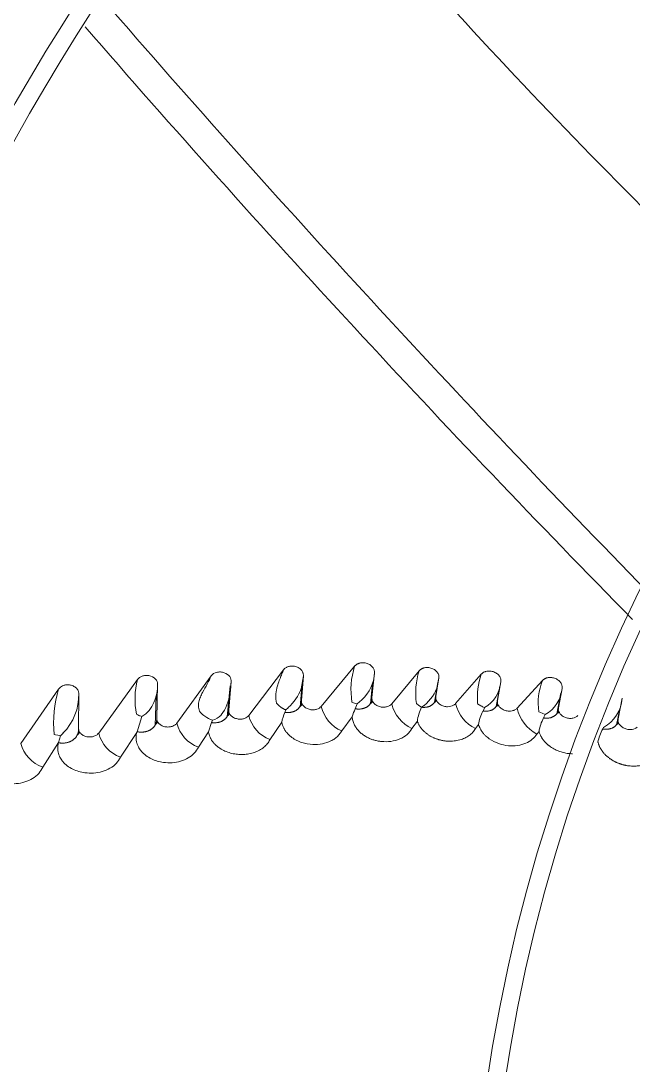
# Model space of a CAD drawing. Header units: millimetres. Extents: x 113490 to 142599, y -20467 to 115.
# Drawn here: x 127424.1 to 127510.4, y -11322.9 to -11175.8 of the extents above; entities that cross this region are included whole.
import ezdxf

# ---------------------------------------------------------------- set-up
doc = ezdxf.new("R2010")
doc.units = ezdxf.units.MM
doc.layers.add('DV3_0', color=7, linetype='Continuous')

msp = doc.modelspace()

# ---------------------------------------------------------------- linework, layer by layer
at = {"layer": 'DV3_0', "color": 7, "linetype": 'Continuous', "lineweight": 15}
for p, q in [((127456.21, -11273.66), (127461.11, -11267.23)), ((127466.43, -11272.38), (127471.14, -11266.71)), ((127476.37, -11272.02), (127480.24, -11267.38)), ((127435.07, -11276.14), (127440.55, -11268.58)), ((127446.08, -11274.74), (127450.92, -11268.09)), ((127453.74, -11268.87), (127453.4, -11272.89)), ((127463.92, -11268.05), (127463.6, -11269.88)), ((127463.92, -11268.05), (127463.65, -11271.55)), ((127473.93, -11267.63), (127473.58, -11271.13)), ((127483.02, -11268.37), (127482.6, -11270.99)), ((127483.02, -11268.37), (127482.73, -11269.81)), ((127485.37, -11271.99), (127488.99, -11267.85)), ((127491.75, -11268.9), (127491.29, -11271.57)), ((127494.04, -11272.63), (127497.63, -11268.72)), ((127424.1, -11277.59), (127429.42, -11269.93)), ((127443.38, -11269.28), (127443.26, -11274.08)), ((127453.19, -11273.83), (127453.58, -11269.5)), ((127463.45, -11272.43), (127463.68, -11269.6)), ((127473.38, -11272.01), (127473.67, -11269.12)), ((127482.41, -11271.84), (127482.86, -11268.97)), ((127491.08, -11272.41), (127491.6, -11269.51)), ((127500.38, -11269.84), (127499.86, -11272.56)), ((127432.26, -11270.56), (127432.24, -11275.53)), ((127443.04, -11275.06), (127443.16, -11270.9)), ((127471.13, -11271.91), (127470.77, -11271.78)), ((127472.16, -11271.46), (127471.49, -11272.01)), ((127499.65, -11273.42), (127500.22, -11270.45)), ((127508.87, -11271.22), (127508.27, -11274.11)), ((127460.75, -11272.49), (127460.53, -11272.3)), ((127461.45, -11272.85), (127461.32, -11273.22)), ((127461.79, -11272.56), (127461.45, -11272.85)), ((127471.49, -11272.01), (127471.13, -11271.91)), ((127471.49, -11272.01), (127471.22, -11272.71)), ((127480.2, -11272.24), (127479.85, -11271.97)), ((127480.57, -11272.49), (127480.2, -11272.24)), ((127488.95, -11272.29), (127488.48, -11272)), ((127489.44, -11272.56), (127489.24, -11273.03)), ((127497.56, -11273.35), (127497.11, -11273.13)), ((127498, -11273.52), (127497.56, -11273.35)), ((127508.05, -11274.98), (127508.52, -11272.74)), ((127441.13, -11273.8), (127440.48, -11275.95)), ((127450.98, -11274.66), (127450.55, -11275.97)), ((127451.09, -11274.32), (127450.98, -11274.66)), ((127459.2, -11277.07), (127460.88, -11274.62)), ((127469.32, -11275.84), (127470.8, -11273.84)), ((127479.23, -11275.48), (127479.99, -11274.46)), ((127498, -11273.52), (127497.78, -11274)), ((127430.04, -11276.15), (127429.68, -11276.51)), ((127438.13, -11279.53), (127440.43, -11276.07)), ((127449.12, -11278.12), (127450.55, -11275.97)), ((127488.19, -11275.51), (127488.62, -11274.95)), ((127496.85, -11276.27), (127497.14, -11275.91)), ((127506.23, -11275.34), (127506.13, -11275.55)), ((127427.19, -11280.93), (127429.41, -11277.45)), ((127428.99, -11276.39), (127428.81, -11276.34)), ((127429.29, -11276.45), (127428.99, -11276.39)), ((127429.68, -11276.51), (127429.29, -11276.45)), ((127429.68, -11276.51), (127429.41, -11277.45)), ((127429.41, -11277.45), (127429.41, -11277.5)), ((127505.41, -11277.49), (127505.45, -11277.44))]:
    msp.add_line(p, q, dxfattribs=at)
for centre, radius, start, end in [((127723.24, -11359.99), 551.5, 105.4775, 164.5225), ((127723.24, -11359.99), 343.5, 135.6595, 225.6229), ((127723.24, -11359.99), 346, 136.506, 225.3203), ((128128.63, -10585.4), 872.25, 219.6863, 226.90224), ((128887.48, -9914.21), 1921.39, 220.9289, 224.29797), ((128823.25, -9969.73), 1840.9, 220.96503, 224.5045), ((127723.24, -11359.99), 236, 136.9648, 225.2631), ((127723.24, -11359.99), 233.5, 136.5342, 225.7814), ((127481.6, -11270.04), 10.97, 162.3747, 189.161), ((127490.22, -11270.52), 10.47, 162.5303, 187.9268), ((127450.72, -11271.31), 10.53, 164.9785, 191.9189), ((127442.42, -11268.41), 11.33, 349.0681, 357.6753), ((127468.5, -11267.45), 5.43, 312.296, 358.1314), ((127498.88, -11271.17), 10.44, 161.4196, 184.5179), ((127487.28, -11268.63), 4.48, 298.8098, 356.5524), ((127505.66, -11271.9), 8.64, 158.3747, 188.1678), ((127444.22, -11274.59), 15.51, 162.5421, 186.5025), ((127457.44, -11267.67), 6.54, 311.6604, 340.29), ((127477.58, -11267.87), 5.5, 302.8849, 339.3773), ((127495.88, -11269.54), 4.51, 298.0583, 356.1704), ((127424.7, -11270.8), 7.56, 314.9223, 1.7624), ((127447.5, -11269.88), 6.09, 322.5529, 353.5968), ((127503.69, -11270.81), 5.2, 299.2753, 355.4657), ((127452.94, -11269.44), 5.21, 227.1604, 236.1513), ((127464.6, -11267.72), 6.13, 223.2258, 228.3763), ((127466.65, -11275.67), 5.87, 155.3442, 169.6972), ((127471.45, -11271.13), 5.17, 194.0043, 245.6462), ((127476.5, -11275.32), 5.88, 153.6356, 165.378), ((127481.39, -11270.78), 5.17, 193.8939, 245.3174), ((127485.85, -11275.14), 5.9, 153.3944, 173.3889), ((127490.53, -11270.75), 5.3, 193.5158, 243.8803), ((127494.49, -11275.77), 5.93, 152.5189, 172.0608), ((127492.38, -11266.6), 6.64, 238.848, 243.6737), ((127499.4, -11271.4), 5.5, 192.9195, 242.3453), ((127443.02, -11268.62), 5.52, 241.8812, 245.5162), ((127443.36, -11267.84), 6.37, 245.6878, 249.5607), ((127442.64, -11274.34), 0.757, 300.4245, 346.5304), ((127450.82, -11273.54), 4.89, 194.2272, 249.6598), ((127453.17, -11269.12), 5.6, 236.0304, 248.2297), ((127450.55, -11272.01), 2.38, 283.0887, 318.3859), ((127461.04, -11272.44), 4.98, 194.1442, 248.2162), ((127503.02, -11276.84), 5.96, 151.5953, 171.0162), ((127431.54, -11275.76), 0.842, 303.7748, 346.8419), ((127439.81, -11274.94), 4.89, 194.2022, 250.0077), ((127443.84, -11277.48), 3.69, 155.4733, 157.4524), ((127511.37, -11278.5), 6.02, 150.6073, 169.7649), ((127428.75, -11276.38), 4.81, 194.5505, 251.0641), ((127645.5, -10489.2), 872.25, 252.43948, 259.62023)]:
    msp.add_arc(centre, radius, start, end, dxfattribs=at)
for points, knots in [([(127460.13, -11271.92), (127460.12, -11271.86), (127460.09, -11271.74), (127460.07, -11271.55), (127460.05, -11271.37), (127460.04, -11271.18), (127460.03, -11271), (127460.04, -11270.81), (127460.05, -11270.62), (127460.07, -11270.44), (127460.09, -11270.25), (127460.13, -11270.07), (127460.19, -11269.76), (127460.34, -11269.24), (127460.55, -11268.66), (127460.75, -11268.15), (127460.88, -11267.81), (127461, -11267.5), (127461.07, -11267.31), (127461.11, -11267.23)], [0, 0, 0, 0, 0.038117, 0.07613, 0.114071, 0.151973, 0.189866, 0.227782, 0.265755, 0.303816, 0.342, 0.380339, 0.418871, 0.537049, 0.713887, 0.799551, 0.875741, 0.942523, 1, 1, 1, 1]), ([(127461.11, -11267.23), (127461.13, -11267.2), (127461.16, -11267.16), (127461.23, -11267.09), (127461.29, -11267.03), (127461.39, -11266.96), (127461.52, -11266.87), (127461.77, -11266.76), (127462.16, -11266.67), (127462.59, -11266.7), (127462.95, -11266.79), (127463.2, -11266.9), (127463.43, -11267.05), (127463.62, -11267.23), (127463.77, -11267.42), (127463.86, -11267.61), (127463.9, -11267.77), (127463.93, -11267.91), (127463.92, -11268), (127463.92, -11268.05)], [0, 0, 0, 0, 0.025508, 0.0507, 0.075707, 0.100663, 0.151235, 0.201359, 0.315486, 0.450295, 0.521379, 0.592441, 0.663866, 0.735035, 0.803976, 0.872556, 0.916064, 0.958333, 1, 1, 1, 1]), ([(127471.14, -11266.71), (127471.17, -11266.69), (127471.22, -11266.63), (127471.3, -11266.56), (127471.38, -11266.49), (127471.47, -11266.43), (127471.57, -11266.38), (127471.67, -11266.34), (127471.8, -11266.29), (127471.95, -11266.25), (127472.18, -11266.22), (127472.45, -11266.22), (127472.76, -11266.27), (127473.03, -11266.36), (127473.28, -11266.49), (127473.49, -11266.64), (127473.67, -11266.83), (127473.81, -11267.03), (127473.89, -11267.23), (127473.94, -11267.43), (127473.93, -11267.56), (127473.93, -11267.63)], [0, 0, 0, 0, 0.031379, 0.06194, 0.09187, 0.121366, 0.150636, 0.179892, 0.209347, 0.255339, 0.301145, 0.381241, 0.462609, 0.533215, 0.604284, 0.675064, 0.745219, 0.814233, 0.882728, 0.942077, 1, 1, 1, 1]), ([(127480.24, -11267.38), (127480.26, -11267.35), (127480.31, -11267.3), (127480.39, -11267.22), (127480.48, -11267.16), (127480.58, -11267.1), (127480.68, -11267.05), (127480.78, -11267), (127480.93, -11266.95), (127481.12, -11266.91), (127481.36, -11266.89), (127481.62, -11266.91), (127481.9, -11266.97), (127482.16, -11267.06), (127482.4, -11267.19), (127482.61, -11267.35), (127482.78, -11267.54), (127482.91, -11267.75), (127482.99, -11267.94), (127483.02, -11268.1), (127483.03, -11268.24), (127483.02, -11268.33), (127483.02, -11268.37)], [0, 0, 0, 0, 0.031716, 0.062546, 0.092687, 0.122352, 0.151761, 0.181144, 0.210729, 0.268965, 0.327186, 0.394124, 0.462805, 0.532221, 0.602027, 0.672131, 0.741831, 0.809151, 0.876161, 0.918496, 0.959572, 1, 1, 1, 1]), ([(127488.99, -11267.85), (127489.01, -11267.82), (127489.06, -11267.77), (127489.15, -11267.7), (127489.23, -11267.63), (127489.33, -11267.57), (127489.43, -11267.53), (127489.54, -11267.48), (127489.69, -11267.44), (127489.88, -11267.4), (127490.13, -11267.39), (127490.39, -11267.41), (127490.75, -11267.5), (127491.09, -11267.66), (127491.37, -11267.88), (127491.54, -11268.07), (127491.66, -11268.28), (127491.73, -11268.47), (127491.76, -11268.64), (127491.77, -11268.77), (127491.76, -11268.86), (127491.75, -11268.9)], [0, 0, 0, 0, 0.031146, 0.061614, 0.09162, 0.121391, 0.151159, 0.181156, 0.211609, 0.269627, 0.327746, 0.395622, 0.463618, 0.603589, 0.673607, 0.742832, 0.811081, 0.878773, 0.920378, 0.960587, 1, 1, 1, 1]), ([(127443.38, -11269.28), (127443.39, -11269.01), (127443.27, -11268.73), (127442.83, -11268.27), (127442.5, -11268.1), (127441.97, -11268), (127441.79, -11268), (127441.46, -11268.03), (127441.32, -11268.07), (127440.92, -11268.21), (127440.72, -11268.36), (127440.55, -11268.58)], [0, 0, 0, 0, 0.25, 0.25, 0.5, 0.5, 0.625, 0.625, 0.75, 0.75, 1, 1, 1, 1]), ([(127450.92, -11268.09), (127450.77, -11268.45), (127450.58, -11268.83), (127450.16, -11269.6), (127449.93, -11270), (127449.6, -11270.63), (127449.5, -11270.84), (127449.32, -11271.28), (127449.24, -11271.51), (127449.13, -11271.98), (127449.11, -11272.23), (127449.16, -11272.73), (127449.24, -11273), (127449.4, -11273.26)], [0, 0, 0, 0, 0.25, 0.25, 0.5, 0.5, 0.625, 0.625, 0.75, 0.75, 0.875, 0.875, 1, 1, 1, 1]), ([(127453.74, -11268.87), (127453.76, -11268.66), (127453.7, -11268.41), (127453.38, -11267.96), (127453.11, -11267.75), (127452.61, -11267.58), (127452.42, -11267.54), (127452.06, -11267.52), (127451.87, -11267.54), (127451.38, -11267.66), (127451.13, -11267.82), (127450.92, -11268.09)], [0, 0, 0, 0, 0.25, 0.25, 0.5, 0.5, 0.625, 0.625, 0.75, 0.75, 1, 1, 1, 1]), ([(127497.63, -11268.72), (127497.66, -11268.69), (127497.71, -11268.64), (127497.79, -11268.57), (127497.89, -11268.51), (127497.99, -11268.45), (127498.09, -11268.41), (127498.2, -11268.37), (127498.36, -11268.33), (127498.55, -11268.3), (127498.8, -11268.3), (127499.06, -11268.33), (127499.42, -11268.42), (127499.75, -11268.6), (127500.02, -11268.82), (127500.18, -11269.02), (127500.3, -11269.22), (127500.37, -11269.41), (127500.4, -11269.58), (127500.4, -11269.71), (127500.39, -11269.8), (127500.38, -11269.84)], [0, 0, 0, 0, 0.031713, 0.062722, 0.093257, 0.123559, 0.153875, 0.18445, 0.215527, 0.274306, 0.333143, 0.399409, 0.46867, 0.607322, 0.676893, 0.745711, 0.812797, 0.879466, 0.920797, 0.960781, 1, 1, 1, 1]), ([(127429.42, -11269.93), (127429.5, -11269.84), (127429.65, -11269.66), (127429.99, -11269.46), (127430.43, -11269.33), (127430.95, -11269.32), (127431.48, -11269.47), (127431.92, -11269.76), (127432.15, -11270.09), (127432.25, -11270.36), (127432.25, -11270.5), (127432.26, -11270.56)], [0, 0, 0, 0, 0.104171, 0.202862, 0.315207, 0.453016, 0.596047, 0.736876, 0.874614, 0.938161, 1, 1, 1, 1]), ([(127441.13, -11273.8), (127441.55, -11273.59), (127441.9, -11273.29), (127442.46, -11272.6), (127442.68, -11272.22), (127443.21, -11271.01), (127443.37, -11270.14), (127443.38, -11269.28)], [0, 0, 0, 0, 0.25, 0.25, 0.5, 0.5, 1, 1, 1, 1]), ([(127461.32, -11273.22), (127461.37, -11273.23), (127461.46, -11273.24), (127461.61, -11273.25), (127461.75, -11273.25), (127461.89, -11273.24), (127462.03, -11273.23), (127462.16, -11273.21), (127462.3, -11273.18), (127462.42, -11273.15), (127462.55, -11273.11), (127462.67, -11273.06), (127462.78, -11273), (127462.89, -11272.94), (127463, -11272.87), (127463.09, -11272.8), (127463.18, -11272.72), (127463.26, -11272.64), (127463.34, -11272.54), (127463.41, -11272.45), (127463.47, -11272.35), (127463.52, -11272.25), (127463.56, -11272.14), (127463.6, -11272.03), (127463.63, -11271.91), (127463.64, -11271.79), (127463.65, -11271.67), (127463.65, -11271.59), (127463.65, -11271.55)], [0, 0, 0, 0, 0.036197, 0.072449, 0.108805, 0.145302, 0.181969, 0.218829, 0.255895, 0.293178, 0.330681, 0.36841, 0.406365, 0.44455, 0.482967, 0.521625, 0.560522, 0.599652, 0.639002, 0.678553, 0.718287, 0.758181, 0.798216, 0.838373, 0.878636, 0.918996, 0.959449, 1, 1, 1, 1]), ([(127463.65, -11271.55), (127463.65, -11271.61), (127463.64, -11271.75), (127463.72, -11272.02), (127463.92, -11272.34), (127464.33, -11272.65), (127464.84, -11272.84), (127465.37, -11272.88), (127465.82, -11272.79), (127466.19, -11272.63), (127466.35, -11272.46), (127466.43, -11272.38)], [0, 0, 0, 0, 0.063185, 0.126951, 0.260797, 0.40074, 0.544357, 0.682744, 0.800384, 0.900929, 1, 1, 1, 1]), ([(127471.22, -11272.71), (127471.27, -11272.72), (127471.37, -11272.74), (127471.51, -11272.75), (127471.66, -11272.76), (127471.8, -11272.76), (127471.94, -11272.75), (127472.07, -11272.74), (127472.21, -11272.71), (127472.34, -11272.68), (127472.46, -11272.65), (127472.59, -11272.6), (127472.7, -11272.55), (127472.81, -11272.5), (127472.92, -11272.43), (127473.02, -11272.36), (127473.11, -11272.29), (127473.19, -11272.2), (127473.27, -11272.12), (127473.34, -11272.02), (127473.4, -11271.92), (127473.46, -11271.82), (127473.5, -11271.72), (127473.54, -11271.61), (127473.56, -11271.49), (127473.58, -11271.38), (127473.59, -11271.26), (127473.59, -11271.17), (127473.58, -11271.13)], [0, 0, 0, 0, 0.03635, 0.07273, 0.109195, 0.145785, 0.18253, 0.219454, 0.256572, 0.293894, 0.331425, 0.369168, 0.407127, 0.445304, 0.483704, 0.522336, 0.561201, 0.600293, 0.6396, 0.679103, 0.718783, 0.758619, 0.798589, 0.838676, 0.878865, 0.919147, 0.959523, 1, 1, 1, 1]), ([(127473.58, -11271.13), (127473.58, -11271.2), (127473.58, -11271.33), (127473.65, -11271.61), (127473.85, -11271.94), (127474.25, -11272.26), (127474.76, -11272.46), (127475.29, -11272.51), (127475.75, -11272.43), (127476.12, -11272.27), (127476.29, -11272.11), (127476.37, -11272.02)], [0, 0, 0, 0, 0.062877, 0.126608, 0.260241, 0.399696, 0.542496, 0.679625, 0.796829, 0.899164, 1, 1, 1, 1]), ([(127480.57, -11272.49), (127480.62, -11272.5), (127480.71, -11272.51), (127480.85, -11272.52), (127480.99, -11272.51), (127481.12, -11272.51), (127481.25, -11272.49), (127481.38, -11272.47), (127481.5, -11272.44), (127481.62, -11272.4), (127481.74, -11272.35), (127481.85, -11272.3), (127481.95, -11272.24), (127482.05, -11272.18), (127482.14, -11272.11), (127482.22, -11272.03), (127482.3, -11271.95), (127482.36, -11271.86), (127482.43, -11271.77), (127482.48, -11271.67), (127482.52, -11271.56), (127482.56, -11271.46), (127482.58, -11271.35), (127482.6, -11271.23), (127482.61, -11271.11), (127482.6, -11271.03), (127482.6, -11270.99)], [0, 0, 0, 0, 0.039263, 0.078632, 0.118156, 0.157871, 0.197801, 0.237963, 0.278368, 0.319021, 0.359921, 0.401069, 0.442466, 0.484112, 0.526013, 0.568169, 0.61057, 0.653199, 0.696036, 0.739059, 0.782243, 0.825567, 0.869013, 0.912569, 0.956229, 1, 1, 1, 1]), ([(127482.6, -11270.99), (127482.6, -11271.06), (127482.58, -11271.2), (127482.64, -11271.47), (127482.82, -11271.81), (127483.2, -11272.15), (127483.7, -11272.37), (127484.23, -11272.45), (127484.71, -11272.39), (127485.03, -11272.26), (127485.24, -11272.12), (127485.33, -11272.03), (127485.37, -11271.99)], [0, 0, 0, 0, 0.062338, 0.125017, 0.257071, 0.394997, 0.536428, 0.673014, 0.791161, 0.896295, 0.948365, 1, 1, 1, 1]), ([(127489.24, -11273.03), (127489.28, -11273.04), (127489.38, -11273.05), (127489.51, -11273.06), (127489.65, -11273.06), (127489.79, -11273.06), (127489.92, -11273.04), (127490.05, -11273.02), (127490.17, -11272.99), (127490.29, -11272.96), (127490.41, -11272.92), (127490.52, -11272.87), (127490.63, -11272.81), (127490.72, -11272.75), (127490.82, -11272.68), (127490.9, -11272.6), (127490.98, -11272.52), (127491.05, -11272.43), (127491.11, -11272.34), (127491.16, -11272.24), (127491.2, -11272.14), (127491.24, -11272.03), (127491.27, -11271.92), (127491.28, -11271.81), (127491.29, -11271.69), (127491.29, -11271.61), (127491.29, -11271.57)], [0, 0, 0, 0, 0.039308, 0.078715, 0.118272, 0.158014, 0.197968, 0.238151, 0.278572, 0.319236, 0.360144, 0.401296, 0.442692, 0.484334, 0.526227, 0.568372, 0.61076, 0.653375, 0.696196, 0.7392, 0.782363, 0.825665, 0.869086, 0.912616, 0.956252, 1, 1, 1, 1]), ([(127491.29, -11271.57), (127491.28, -11271.64), (127491.26, -11271.77), (127491.31, -11272.04), (127491.48, -11272.39), (127491.86, -11272.73), (127492.35, -11272.97), (127492.88, -11273.06), (127493.36, -11273.02), (127493.69, -11272.89), (127493.91, -11272.75), (127493.99, -11272.67), (127494.04, -11272.63)], [0, 0, 0, 0, 0.061793, 0.123993, 0.255432, 0.392788, 0.533695, 0.669756, 0.788817, 0.895724, 0.947977, 1, 1, 1, 1]), ([(127450.98, -11274.66), (127451.02, -11274.66), (127451.11, -11274.68), (127451.25, -11274.68), (127451.38, -11274.69), (127451.51, -11274.69), (127451.64, -11274.68), (127451.77, -11274.66), (127451.9, -11274.64), (127452.02, -11274.61), (127452.14, -11274.58), (127452.26, -11274.54), (127452.37, -11274.49), (127452.48, -11274.44), (127452.58, -11274.39), (127452.68, -11274.32), (127452.77, -11274.26), (127452.86, -11274.19), (127452.94, -11274.11), (127453.01, -11274.03), (127453.08, -11273.94), (127453.15, -11273.85), (127453.2, -11273.76), (127453.25, -11273.66), (127453.3, -11273.56), (127453.33, -11273.45), (127453.36, -11273.35), (127453.38, -11273.24), (127453.4, -11273.12), (127453.41, -11273.01), (127453.4, -11272.93), (127453.4, -11272.89)], [0, 0, 0, 0, 0.032504, 0.065034, 0.09763, 0.130323, 0.163139, 0.196097, 0.229212, 0.262493, 0.295949, 0.329583, 0.363398, 0.397396, 0.431579, 0.465949, 0.500512, 0.535269, 0.570217, 0.605349, 0.640654, 0.676117, 0.711723, 0.747456, 0.783298, 0.819236, 0.855255, 0.891346, 0.927501, 0.963718, 1, 1, 1, 1]), ([(127453.4, -11272.89), (127453.4, -11272.96), (127453.4, -11273.08), (127453.46, -11273.35), (127453.66, -11273.67), (127454.07, -11273.98), (127454.6, -11274.16), (127455.14, -11274.2), (127455.6, -11274.1), (127455.97, -11273.92), (127456.13, -11273.75), (127456.21, -11273.66)], [0, 0, 0, 0, 0.059834, 0.119385, 0.252539, 0.392535, 0.537276, 0.677664, 0.796291, 0.899174, 1, 1, 1, 1]), ([(127461.45, -11272.85), (127461.44, -11272.85), (127461.4, -11272.84), (127461.35, -11272.83), (127461.29, -11272.81), (127461.22, -11272.78), (127461.14, -11272.74), (127461.05, -11272.69), (127460.96, -11272.64), (127460.86, -11272.57), (127460.79, -11272.52), (127460.75, -11272.49)], [0, 0, 0, 0, 0.056089, 0.124598, 0.206448, 0.302197, 0.412221, 0.536796, 0.676151, 0.830488, 1, 1, 1, 1]), ([(127497.78, -11274), (127497.83, -11274.01), (127497.91, -11274.02), (127498.04, -11274.04), (127498.17, -11274.04), (127498.3, -11274.04), (127498.42, -11274.03), (127498.54, -11274.02), (127498.66, -11274), (127498.78, -11273.97), (127498.89, -11273.93), (127499, -11273.89), (127499.1, -11273.85), (127499.2, -11273.8), (127499.29, -11273.74), (127499.38, -11273.68), (127499.46, -11273.61), (127499.53, -11273.53), (127499.6, -11273.45), (127499.66, -11273.37), (127499.71, -11273.28), (127499.75, -11273.19), (127499.79, -11273.09), (127499.82, -11272.99), (127499.85, -11272.89), (127499.86, -11272.78), (127499.87, -11272.67), (127499.86, -11272.6), (127499.86, -11272.56)], [0, 0, 0, 0, 0.036321, 0.072718, 0.109234, 0.145898, 0.182734, 0.219757, 0.256977, 0.294401, 0.332028, 0.36986, 0.407896, 0.446136, 0.484582, 0.52324, 0.56211, 0.601186, 0.640456, 0.679905, 0.719515, 0.759268, 0.799145, 0.83913, 0.879212, 0.919383, 0.959642, 1, 1, 1, 1]), ([(127499.86, -11272.56), (127499.85, -11272.63), (127499.84, -11272.76), (127499.88, -11273.03), (127500.04, -11273.37), (127500.4, -11273.73), (127500.88, -11273.97), (127501.41, -11274.08), (127501.9, -11274.06), (127502.24, -11273.94), (127502.46, -11273.81), (127502.55, -11273.73), (127502.6, -11273.68)], [0, 0, 0, 0, 0.060985, 0.122416, 0.252786, 0.389221, 0.529399, 0.664878, 0.785138, 0.894075, 0.94721, 1, 1, 1, 1]), ([(127440.48, -11275.95), (127440.52, -11275.96), (127440.62, -11275.98), (127440.76, -11275.99), (127440.9, -11276.01), (127441.04, -11276.01), (127441.18, -11276.01), (127441.32, -11276), (127441.45, -11275.98), (127441.59, -11275.96), (127441.72, -11275.93), (127441.84, -11275.9), (127441.96, -11275.86), (127442.08, -11275.81), (127442.2, -11275.76), (127442.31, -11275.71), (127442.42, -11275.64), (127442.52, -11275.58), (127442.61, -11275.5), (127442.7, -11275.42), (127442.78, -11275.34), (127442.86, -11275.25), (127442.93, -11275.16), (127443, -11275.07), (127443.05, -11274.97), (127443.1, -11274.87), (127443.15, -11274.76), (127443.19, -11274.65), (127443.22, -11274.54), (127443.24, -11274.43), (127443.25, -11274.31), (127443.26, -11274.2), (127443.26, -11274.12), (127443.26, -11274.08)], [0, 0, 0, 0, 0.0308, 0.061553, 0.0923, 0.12308, 0.15392, 0.184844, 0.21587, 0.247013, 0.278282, 0.309684, 0.341225, 0.372909, 0.40474, 0.43672, 0.468856, 0.501152, 0.533613, 0.566237, 0.599017, 0.631943, 0.665003, 0.698182, 0.731466, 0.764839, 0.798288, 0.831798, 0.865358, 0.898961, 0.932602, 0.96628, 1, 1, 1, 1]), ([(127443.26, -11274.08), (127443.26, -11274.14), (127443.26, -11274.27), (127443.35, -11274.53), (127443.57, -11274.84), (127443.99, -11275.13), (127444.52, -11275.29), (127445.05, -11275.29), (127445.5, -11275.18), (127445.79, -11275.02), (127445.98, -11274.87), (127446.05, -11274.78), (127446.08, -11274.74)], [0, 0, 0, 0, 0.061908, 0.124385, 0.257007, 0.397443, 0.542002, 0.681801, 0.798875, 0.900107, 0.950437, 1, 1, 1, 1]), ([(127460.88, -11274.62), (127460.89, -11274.68), (127460.92, -11274.79), (127460.96, -11274.96), (127461.02, -11275.12), (127461.08, -11275.28), (127461.16, -11275.43), (127461.24, -11275.58), (127461.32, -11275.73), (127461.42, -11275.86), (127461.51, -11275.99), (127461.62, -11276.12), (127461.72, -11276.24), (127461.84, -11276.36), (127461.95, -11276.47), (127462.07, -11276.57), (127462.19, -11276.67), (127462.68, -11277.04), (127463.66, -11277.53), (127465.18, -11277.81), (127466.6, -11277.71), (127467.53, -11277.39), (127468.07, -11277.1), (127468.32, -11276.94), (127468.56, -11276.76), (127468.78, -11276.56), (127468.98, -11276.34), (127469.17, -11276.1), (127469.27, -11275.93), (127469.32, -11275.84)], [0, 0, 0, 0, 0.018725, 0.037166, 0.055328, 0.073216, 0.090837, 0.108198, 0.125306, 0.142166, 0.158774, 0.175122, 0.191203, 0.207014, 0.222552, 0.237814, 0.252802, 0.267516, 0.414397, 0.552539, 0.674356, 0.791982, 0.819915, 0.848446, 0.877569, 0.907266, 0.93756, 0.968474, 1, 1, 1, 1]), ([(127470.8, -11273.84), (127470.83, -11274.02), (127470.87, -11274.38), (127471.07, -11274.9), (127471.33, -11275.38), (127471.67, -11275.8), (127472.07, -11276.18), (127472.51, -11276.5), (127472.97, -11276.77), (127473.46, -11276.99), (127473.95, -11277.15), (127474.44, -11277.26), (127475.21, -11277.37), (127476.27, -11277.36), (127477.53, -11277.02), (127478.6, -11276.39), (127479.02, -11275.78), (127479.23, -11275.48)], [0, 0, 0, 0, 0.056984, 0.112394, 0.166426, 0.219197, 0.270615, 0.320697, 0.369338, 0.416332, 0.461649, 0.505209, 0.546802, 0.662944, 0.777664, 0.889951, 1, 1, 1, 1]), ([(127479.99, -11274.46), (127480.01, -11274.52), (127480.05, -11274.63), (127480.12, -11274.8), (127480.2, -11274.96), (127480.3, -11275.12), (127480.4, -11275.28), (127480.5, -11275.43), (127480.62, -11275.57), (127480.74, -11275.71), (127480.86, -11275.84), (127481, -11275.97), (127481.13, -11276.09), (127481.28, -11276.2), (127481.42, -11276.31), (127481.57, -11276.41), (127481.73, -11276.51), (127481.88, -11276.6), (127482.04, -11276.69), (127482.2, -11276.76), (127482.37, -11276.84), (127482.53, -11276.9), (127482.7, -11276.96), (127482.86, -11277.02), (127483.03, -11277.07), (127483.19, -11277.11), (127483.36, -11277.15), (127483.52, -11277.19), (127483.68, -11277.21), (127483.84, -11277.24), (127484, -11277.26), (127484.16, -11277.27), (127484.4, -11277.28), (127484.74, -11277.29), (127485.16, -11277.26), (127485.56, -11277.2), (127485.96, -11277.11), (127486.33, -11276.99), (127486.68, -11276.85), (127487, -11276.67), (127487.3, -11276.48), (127487.57, -11276.26), (127487.81, -11276.03), (127488.02, -11275.78), (127488.13, -11275.6), (127488.19, -11275.51)], [0, 0, 0, 0, 0.020265, 0.040362, 0.060299, 0.080088, 0.099727, 0.119211, 0.138533, 0.157691, 0.176685, 0.195515, 0.214185, 0.232696, 0.251049, 0.269235, 0.287245, 0.305077, 0.322728, 0.340193, 0.357468, 0.374554, 0.391452, 0.408158, 0.42466, 0.440946, 0.457006, 0.472836, 0.488431, 0.50379, 0.518914, 0.533803, 0.548464, 0.58879, 0.628732, 0.668197, 0.707141, 0.745574, 0.783486, 0.820843, 0.857649, 0.893915, 0.929697, 0.965055, 1, 1, 1, 1]), ([(127506.13, -11275.55), (127506.18, -11275.56), (127506.26, -11275.58), (127506.4, -11275.59), (127506.53, -11275.6), (127506.66, -11275.6), (127506.79, -11275.59), (127506.91, -11275.58), (127507.04, -11275.56), (127507.16, -11275.53), (127507.27, -11275.5), (127507.38, -11275.46), (127507.49, -11275.42), (127507.59, -11275.36), (127507.68, -11275.31), (127507.77, -11275.24), (127507.86, -11275.17), (127507.93, -11275.1), (127508, -11275.02), (127508.06, -11274.93), (127508.12, -11274.84), (127508.17, -11274.75), (127508.21, -11274.65), (127508.24, -11274.55), (127508.26, -11274.44), (127508.27, -11274.33), (127508.28, -11274.22), (127508.28, -11274.15), (127508.27, -11274.11)], [0, 0, 0, 0, 0.036418, 0.072901, 0.109493, 0.146225, 0.183122, 0.220199, 0.257467, 0.29493, 0.332591, 0.370449, 0.408503, 0.446754, 0.485203, 0.523858, 0.562717, 0.601777, 0.641023, 0.680442, 0.720013, 0.759719, 0.799541, 0.839463, 0.879472, 0.919563, 0.959735, 1, 1, 1, 1]), ([(127508.27, -11274.11), (127508.27, -11274.17), (127508.25, -11274.3), (127508.28, -11274.57), (127508.43, -11274.91), (127508.78, -11275.27), (127509.25, -11275.53), (127509.77, -11275.66), (127510.26, -11275.65), (127510.61, -11275.55), (127510.85, -11275.42), (127510.94, -11275.34), (127510.99, -11275.3)], [0, 0, 0, 0, 0.059901, 0.12047, 0.249355, 0.384502, 0.523872, 0.659169, 0.781173, 0.892517, 0.946449, 1, 1, 1, 1]), ([(127429.41, -11277.5), (127429.45, -11277.51), (127429.55, -11277.52), (127429.69, -11277.54), (127429.84, -11277.55), (127429.98, -11277.55), (127430.12, -11277.55), (127430.26, -11277.54), (127430.4, -11277.52), (127430.54, -11277.49), (127430.67, -11277.46), (127430.8, -11277.43), (127430.92, -11277.38), (127431.05, -11277.33), (127431.16, -11277.28), (127431.28, -11277.22), (127431.38, -11277.15), (127431.49, -11277.08), (127431.58, -11277), (127431.67, -11276.92), (127431.76, -11276.84), (127431.84, -11276.74), (127431.91, -11276.65), (127431.97, -11276.55), (127432.03, -11276.45), (127432.08, -11276.34), (127432.13, -11276.23), (127432.17, -11276.12), (127432.2, -11276.01), (127432.22, -11275.89), (127432.24, -11275.77), (127432.24, -11275.65), (127432.24, -11275.57), (127432.24, -11275.53)], [0, 0, 0, 0, 0.030744, 0.061438, 0.092125, 0.122844, 0.153625, 0.184492, 0.215464, 0.246557, 0.277781, 0.309144, 0.340652, 0.372311, 0.404123, 0.436093, 0.468225, 0.500527, 0.533, 0.565643, 0.598448, 0.631405, 0.6645, 0.69772, 0.731048, 0.76447, 0.797969, 0.831532, 0.865147, 0.898805, 0.9325, 0.966231, 1, 1, 1, 1]), ([(127432.24, -11275.53), (127432.25, -11275.59), (127432.25, -11275.72), (127432.35, -11275.98), (127432.57, -11276.28), (127433, -11276.55), (127433.53, -11276.7), (127434.05, -11276.69), (127434.5, -11276.57), (127434.79, -11276.41), (127434.96, -11276.26), (127435.03, -11276.18), (127435.07, -11276.14)], [0, 0, 0, 0, 0.06232, 0.125391, 0.257745, 0.398304, 0.543526, 0.684373, 0.802176, 0.903379, 0.95178, 1, 1, 1, 1]), ([(127440.43, -11276.07), (127440.39, -11276.25), (127440.32, -11276.58), (127440.34, -11277.08), (127440.43, -11277.51), (127440.57, -11277.89), (127440.73, -11278.22), (127440.91, -11278.49), (127441.39, -11279.08), (127442.41, -11279.85), (127444, -11280.3), (127445.42, -11280.36), (127446.62, -11280.15), (127447.71, -11279.69), (127448.61, -11279.01), (127448.95, -11278.42), (127449.12, -11278.12)], [0, 0, 0, 0, 0.048925, 0.093655, 0.134306, 0.170925, 0.203488, 0.231939, 0.256204, 0.402666, 0.539546, 0.631908, 0.72499, 0.817513, 0.909081, 1, 1, 1, 1]), ([(127450.55, -11275.97), (127450.56, -11276.02), (127450.58, -11276.14), (127450.62, -11276.3), (127450.67, -11276.46), (127450.73, -11276.62), (127450.79, -11276.77), (127450.86, -11276.91), (127450.94, -11277.05), (127451.03, -11277.19), (127451.12, -11277.32), (127451.21, -11277.44), (127451.32, -11277.56), (127451.42, -11277.68), (127451.53, -11277.79), (127451.64, -11277.89), (127451.75, -11277.99), (127451.86, -11278.08), (127452.16, -11278.3), (127452.67, -11278.61), (127453.43, -11278.91), (127454.24, -11279.1), (127454.91, -11279.16), (127455.45, -11279.16), (127455.85, -11279.13), (127456.25, -11279.07), (127456.64, -11278.98), (127457.02, -11278.87), (127457.38, -11278.73), (127457.73, -11278.56), (127458.05, -11278.36), (127458.34, -11278.15), (127458.6, -11277.91), (127458.84, -11277.65), (127459.04, -11277.37), (127459.14, -11277.17), (127459.2, -11277.07)], [0, 0, 0, 0, 0.017623, 0.034973, 0.052055, 0.068874, 0.085436, 0.101746, 0.117812, 0.133641, 0.149237, 0.164597, 0.179712, 0.194575, 0.209181, 0.223525, 0.237606, 0.251423, 0.264974, 0.33949, 0.412534, 0.48378, 0.552719, 0.587372, 0.622116, 0.656917, 0.691706, 0.726411, 0.760969, 0.795394, 0.829729, 0.863972, 0.898084, 0.932071, 0.966027, 1, 1, 1, 1]), ([(127488.62, -11274.95), (127488.69, -11275.13), (127488.8, -11275.46), (127489.07, -11275.9), (127489.35, -11276.26), (127489.64, -11276.55), (127489.89, -11276.77), (127490.44, -11277.18), (127491.39, -11277.67), (127492.79, -11277.97), (127494.11, -11277.94), (127495.27, -11277.62), (127496.23, -11277.06), (127496.64, -11276.53), (127496.85, -11276.27)], [0, 0, 0, 0, 0.06146, 0.116298, 0.164324, 0.205355, 0.239277, 0.265978, 0.411092, 0.542777, 0.664709, 0.7817, 0.893337, 1, 1, 1, 1]), ([(127497.14, -11275.91), (127497.15, -11275.97), (127497.19, -11276.08), (127497.25, -11276.25), (127497.32, -11276.41), (127497.39, -11276.56), (127497.47, -11276.7), (127497.55, -11276.84), (127497.64, -11276.97), (127497.73, -11277.09), (127497.82, -11277.2), (127497.91, -11277.31), (127498, -11277.41), (127498.09, -11277.51), (127498.18, -11277.6), (127498.27, -11277.68), (127498.35, -11277.75), (127498.44, -11277.83), (127498.52, -11277.89), (127498.77, -11278.08), (127499.22, -11278.37), (127499.89, -11278.69), (127500.57, -11278.9), (127501.18, -11279.02), (127501.6, -11279.05), (127501.79, -11279.06), (127501.84, -11279.06)], [0, 0, 0, 0, 0.0196115, 0.0386524, 0.0571258, 0.0750345, 0.0923787, 0.1091517, 0.1253469, 0.140959, 0.1559834, 0.1704164, 0.1842551, 0.1974966, 0.2101385, 0.2221786, 0.2336146, 0.2444433, 0.2546604, 0.2642622, 0.338176, 0.4086348, 0.475365, 0.5379757, 0.5797883, 0.5930933, 0.5930933, 0.5930933, 0.5930933]), ([(127429.41, -11277.5), (127429.36, -11277.68), (127429.28, -11278.03), (127429.29, -11278.53), (127429.37, -11278.98), (127429.51, -11279.36), (127429.67, -11279.68), (127429.84, -11279.94), (127430.3, -11280.53), (127431.33, -11281.3), (127432.92, -11281.76), (127434.35, -11281.81), (127435.57, -11281.61), (127436.68, -11281.14), (127437.61, -11280.45), (127437.96, -11279.84), (127438.13, -11279.53)], [0, 0, 0, 0, 0.049983, 0.095305, 0.136089, 0.172395, 0.204188, 0.231394, 0.253924, 0.400322, 0.537539, 0.629207, 0.722264, 0.815359, 0.907832, 1, 1, 1, 1]), ([(127505.45, -11277.44), (127505.47, -11277.49), (127505.5, -11277.6), (127505.55, -11277.76), (127505.61, -11277.92), (127505.68, -11278.08), (127505.76, -11278.23), (127505.84, -11278.38), (127505.93, -11278.52), (127506.03, -11278.66), (127506.13, -11278.79), (127506.23, -11278.92), (127506.34, -11279.05), (127506.45, -11279.17), (127506.57, -11279.29), (127506.69, -11279.4), (127506.81, -11279.5), (127506.94, -11279.6), (127507.07, -11279.7), (127507.2, -11279.79), (127507.33, -11279.88), (127507.46, -11279.96), (127507.6, -11280.04), (127507.73, -11280.12), (127507.87, -11280.19), (127508, -11280.25), (127508.14, -11280.31), (127508.27, -11280.37), (127508.41, -11280.42), (127508.54, -11280.47), (127508.68, -11280.51), (127508.81, -11280.56), (127508.94, -11280.59), (127509.07, -11280.63), (127509.2, -11280.66), (127509.32, -11280.68), (127509.64, -11280.74), (127510.14, -11280.8), (127510.81, -11280.8), (127511.44, -11280.72), (127511.94, -11280.6), (127512.32, -11280.46), (127512.62, -11280.32), (127512.9, -11280.17), (127513.16, -11280), (127513.4, -11279.8), (127513.61, -11279.59), (127513.74, -11279.44), (127513.8, -11279.36)], [0, 0, 0, 0, 0.018494, 0.036794, 0.054904, 0.072829, 0.090574, 0.108139, 0.12552, 0.142715, 0.159724, 0.176546, 0.19318, 0.209627, 0.225889, 0.241965, 0.257853, 0.273549, 0.289049, 0.304351, 0.319453, 0.334354, 0.349052, 0.363545, 0.377834, 0.391919, 0.405799, 0.419467, 0.432916, 0.446141, 0.45914, 0.471909, 0.484449, 0.496758, 0.508837, 0.520687, 0.532311, 0.597667, 0.660015, 0.719165, 0.775243, 0.807872, 0.84032, 0.872579, 0.904661, 0.936593, 0.968377, 1, 1, 1, 1]), ([(127418.42, -11279.1), (127418.38, -11279.27), (127418.31, -11279.61), (127418.32, -11280.1), (127418.4, -11280.54), (127418.54, -11280.92), (127418.71, -11281.24), (127418.89, -11281.51), (127419.37, -11282.1), (127420.42, -11282.86), (127422.03, -11283.28), (127423.46, -11283.3), (127424.67, -11283.07), (127425.77, -11282.59), (127426.69, -11281.87), (127427.03, -11281.24), (127427.19, -11280.93)], [0, 0, 0, 0, 0.048201, 0.09227, 0.132334, 0.168466, 0.200643, 0.228802, 0.25286, 0.399444, 0.537774, 0.628473, 0.721072, 0.814191, 0.907038, 1, 1, 1, 1])]:
    msp.add_open_spline(points, degree=3, knots=knots, dxfattribs=at)
for points in [[(127473.69, -11271.63), (127473.59, -11271.84), (127473.49, -11271.95), (127473.37, -11271.96)], [(127482.69, -11271.53), (127482.59, -11271.72), (127482.49, -11271.81), (127482.39, -11271.8)], [(127463.75, -11272.03), (127463.66, -11272.24), (127463.56, -11272.35), (127463.44, -11272.38)], [(127491.37, -11272.12), (127491.27, -11272.31), (127491.17, -11272.39), (127491.06, -11272.38)], [(127499.94, -11273.12), (127499.84, -11273.31), (127499.74, -11273.4), (127499.63, -11273.38)], [(127453.51, -11273.37), (127453.41, -11273.61), (127453.31, -11273.74), (127453.18, -11273.77)], [(127508.35, -11274.67), (127508.25, -11274.87), (127508.15, -11274.96), (127508.03, -11274.96)]]:
    msp.add_open_spline(points, degree=3, dxfattribs=at)

doc.saveas('drawing.dxf')
